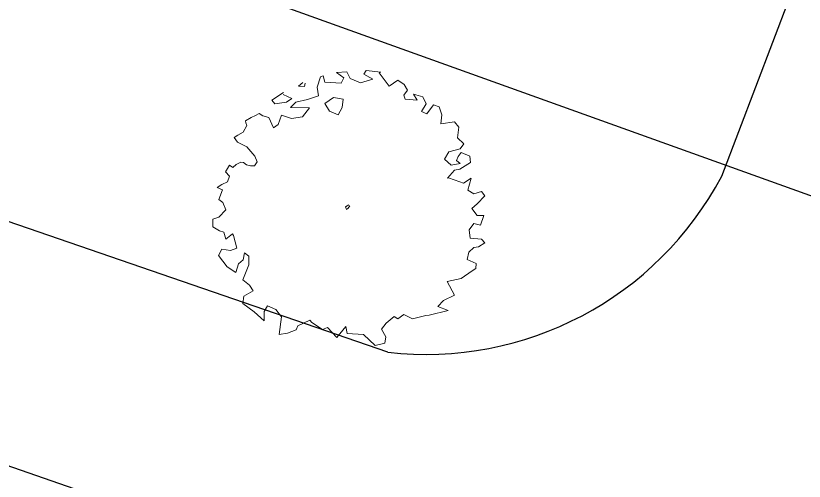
# Model space of a CAD drawing. Extents: x 2080 to 102394, y 2071 to 93424.
# Drawn here: x 77037 to 77651, y 79117 to 79479 of the extents above; entities that cross this region are included whole.
import ezdxf

# ---------------------------------------------------------------- set-up
doc = ezdxf.new("R2010")
doc.units = 0
doc.header["$LTSCALE"] = 20
doc.header["$MEASUREMENT"] = 0
doc.layers.add('Mango tree', color=96, linetype='Continuous', lineweight=5)
doc.layers.add('sappotta', color=114, linetype='Continuous', lineweight=5)
doc.layers.add('patta duplicate', color=230, linetype='Continuous', plot=False)
doc.layers.add('road', color=2, linetype='Continuous')

# ---------------------------------------------------------------- blocks, each defined once
blk = doc.blocks.new('NEEM')
at = {"layer": 'sappotta', "linetype": 'Continuous'}
for p, q in [((0.0031, 1.1323), (-0.083, 1.1274)), ((-0.083, 1.1274), (-0.0227, 1.0834)), ((0.0298, 1.0769), (0.0031, 1.1323)), ((0.1622, 1.1437), (0.1418, 1.1119)), ((0.1418, 1.1119), (0.2162, 1.072)), ((0.2828, 1.1298), (0.1622, 1.1437)), ((0.2671, 1.1233), (0.2828, 1.1298)), ((0.3509, 1.0158), (0.2671, 1.1233)), ((-0.3588, 1.0435), (-0.3956, 1.0158)), ((-0.3455, 1.0109), (-0.34, 1.0386)), ((-0.2131, 1.0923), (-0.2421, 1.0068)), ((-0.1911, 1.0989), (-0.2131, 1.0923)), ((-0.177, 1.0484), (-0.1911, 1.0989)), ((-0.0431, 1.0394), (-0.177, 1.0484)), ((-0.0227, 1.0834), (-0.0431, 1.0394)), ((0.1144, 1.0427), (0.0298, 1.0769)), ((0.2162, 1.072), (0.1144, 1.0427)), ((0.4207, 1.063), (0.3509, 1.0158)), ((0.4731, 1.0296), (0.4207, 1.063)), ((-0.3956, 1.0158), (-0.3455, 1.0109)), ((-0.2421, 1.0068), (-0.2303, 0.9351)), ((0.4716, 0.9417), (0.5006, 0.9816)), ((0.5006, 0.9816), (0.4731, 1.0296)), ((-0.517, 0.9628), (-0.6142, 0.9009)), ((-0.5209, 0.9449), (-0.5209, 0.9449)), ((-0.4489, 0.9131), (-0.5209, 0.9449)), ((-0.4935, 0.8838), (-0.4489, 0.9131)), ((-0.2303, 0.9351), (-0.3196, 0.9058)), ((-0.1081, 0.9221), (-0.177, 0.8716)), ((-0.0274, 0.9083), (-0.1081, 0.9221)), ((-0.0345, 0.839), (-0.0274, 0.9083)), ((0.4825, 0.9083), (0.4716, 0.9417)), ((0.5813, 0.9001), (0.4825, 0.9083)), ((0.5515, 0.9498), (0.5813, 0.9001)), ((0.6267, 0.9278), (0.5515, 0.9498)), ((0.6541, 0.87), (0.6267, 0.9278)), ((-0.6142, 0.9009), (-0.5891, 0.87)), ((-0.5891, 0.87), (-0.4935, 0.8838)), ((-0.4152, 0.8838), (-0.459, 0.839)), ((-0.3196, 0.9058), (-0.4152, 0.8838)), ((-0.177, 0.8716), (-0.1394, 0.8089)), ((0.6157, 0.8064), (0.6541, 0.87)), ((0.7152, 0.8602), (0.6604, 0.7877)), ((0.7622, 0.8439), (0.7152, 0.8602)), ((0.7826, 0.7787), (0.7622, 0.8439)), ((-0.7168, 0.7893), (-0.7489, 0.7739)), ((-0.6886, 0.7722), (-0.7168, 0.7893)), ((-0.459, 0.839), (-0.3032, 0.8374)), ((-0.3032, 0.8374), (-0.3611, 0.7616)), ((-0.1394, 0.8089), (-0.0674, 0.7796)), ((-0.0674, 0.7796), (-0.0345, 0.839)), ((0.6604, 0.7877), (0.6157, 0.8064)), ((0.7755, 0.7038), (0.7826, 0.7787)), ((-0.7826, 0.7567), (-0.8304, 0.7291)), ((-0.8304, 0.7291), (-0.8264, 0.7144)), ((-0.8264, 0.7144), (-0.8178, 0.6924)), ((-0.7489, 0.7739), (-0.7826, 0.7567)), ((-0.6384, 0.7576), (-0.6886, 0.7722)), ((-0.5985, 0.672), (-0.6384, 0.7576)), ((-0.5335, 0.7763), (-0.5617, 0.6989)), ((-0.452, 0.7502), (-0.5335, 0.7763)), ((-0.3611, 0.7616), (-0.452, 0.7502)), ((0.8883, 0.7225), (0.7755, 0.7038)), ((0.9236, 0.6785), (0.8883, 0.7225)), ((-0.8178, 0.6924), (-0.8499, 0.6378)), ((-0.5617, 0.6989), (-0.5985, 0.672)), ((0.9126, 0.5906), (0.9236, 0.6785)), ((-0.8922, 0.6126), (-0.9228, 0.5938)), ((-0.9228, 0.5938), (-0.8946, 0.5547)), ((-0.8499, 0.6378), (-0.8922, 0.6126)), ((0.9643, 0.5409), (0.9126, 0.5906)), ((-0.8946, 0.5547), (-0.868, 0.5401)), ((-0.868, 0.5401), (-0.8178, 0.5173)), ((0.9338, 0.5002), (0.9643, 0.5409)), ((-0.8178, 0.5173), (-0.752, 0.4399)), ((0.8037, 0.4146), (0.8398, 0.4749)), ((0.8398, 0.4749), (0.9338, 0.5002)), ((0.9424, 0.4708), (0.9165, 0.4374)), ((1.0137, 0.4391), (0.9424, 0.4708)), ((-0.8695, 0.3894), (-0.9079, 0.3723)), ((-0.846, 0.3861), (-0.8695, 0.3894)), ((-0.7348, 0.3943), (-0.7567, 0.3609)), ((-0.752, 0.4399), (-0.7348, 0.3943)), ((0.8601, 0.3666), (0.8037, 0.4146)), ((0.9165, 0.4374), (0.904, 0.404)), ((0.904, 0.404), (0.933, 0.378)), ((1.0176, 0.3886), (1.0137, 0.4391)), ((-0.9604, 0.3657), (-0.9941, 0.3095)), ((-0.9345, 0.3454), (-0.9604, 0.3657)), ((-0.9079, 0.3723), (-0.9345, 0.3454)), ((-0.821, 0.3674), (-0.846, 0.3861)), ((-0.7881, 0.3592), (-0.821, 0.3674)), ((-0.7567, 0.3609), (-0.7881, 0.3592)), ((0.8288, 0.259), (0.8875, 0.3258)), ((0.933, 0.378), (0.8601, 0.3666)), ((0.8875, 0.3258), (0.9298, 0.3315)), ((0.9298, 0.3315), (1.0176, 0.3886)), ((-0.9941, 0.3095), (-0.9612, 0.2745)), ((-0.9612, 0.2745), (-0.9776, 0.2289)), ((0.8382, 0.2623), (0.8288, 0.259)), ((0.9306, 0.2281), (0.8382, 0.2623)), ((-1.0231, 0.2077), (-1.0622, 0.1825)), ((-0.9776, 0.2289), (-1.0231, 0.2077)), ((0.962, 0.2175), (0.9306, 0.2281)), ((1.0254, 0.259), (0.962, 0.2175)), ((0.9964, 0.1597), (1.0254, 0.259)), ((-1.0622, 0.1825), (-1.0199, 0.1621)), ((-1.0199, 0.1621), (-1.0489, 0.0839)), ((1.0458, 0.1287), (0.9964, 0.1597)), ((1.1092, 0.1491), (1.0458, 0.1287)), ((1.1374, 0.114), (1.1092, 0.1491)), ((-1.0489, 0.0839), (-1.0168, 0.0595)), ((1.074, 0.0489), (1.1374, 0.114)), ((-1.0168, 0.0595), (-0.991, -0.0024)), ((0.0196, 0.0407), (-0.0094, 0.0244)), ((-0.0094, 0.0244), (0, 0)), ((0, 0), (0.0141, 0.0114)), ((0.0141, 0.0114), (0.0274, 0.031)), ((1.0286, 0.0106), (1.074, 0.0489)), ((1.074, -0.0472), (1.0286, 0.0106)), ((-1.0481, -0.0619), (-1.0975, -0.0774)), ((-0.991, -0.0024), (-1.0481, -0.0619)), ((1.1288, -0.0472), (1.074, -0.0472)), ((1.0998, -0.1287), (1.1288, -0.0472)), ((-1.0975, -0.0774), (-1.0983, -0.1401)), ((1.0074, -0.1662), (1.0458, -0.114)), ((1.0458, -0.114), (1.0998, -0.1287)), ((-1.0983, -0.1401), (-1.0442, -0.1727)), ((-1.0442, -0.1727), (-1.0066, -0.1849)), ((-1.0066, -0.1849), (-0.9917, -0.2436)), ((1.016, -0.2338), (1.0074, -0.1662)), ((-0.9917, -0.2436), (-0.9369, -0.1979)), ((-0.9369, -0.1979), (-0.9298, -0.2134)), ((-0.9298, -0.2134), (-0.9024, -0.3177)), ((1.11, -0.2427), (1.016, -0.2338)), ((1.1367, -0.2729), (1.11, -0.2427)), ((-0.9024, -0.3177), (-0.9526, -0.3364)), ((1.0043, -0.3495), (1.045, -0.3112)), ((1.045, -0.3112), (1.0834, -0.3063)), ((1.0834, -0.3063), (1.1367, -0.2729)), ((-1.0246, -0.325), (-1.0521, -0.378)), ((-1.0521, -0.378), (-0.9816, -0.4708)), ((-0.9526, -0.3364), (-1.0246, -0.325)), ((-0.8484, -0.4114), (-0.8374, -0.3552)), ((-0.8374, -0.3552), (-0.8029, -0.3828)), ((-0.8029, -0.3828), (-0.8029, -0.4521)), ((0.9917, -0.4105), (1.0043, -0.3495)), ((-0.9103, -0.5156), (-0.8883, -0.4456)), ((-0.8883, -0.4456), (-0.8484, -0.4114)), ((-0.8029, -0.4521), (-0.8531, -0.5759)), ((1.0662, -0.4431), (0.9917, -0.4105)), ((1.0615, -0.4839), (1.0662, -0.4431)), ((-0.9816, -0.4708), (-0.9103, -0.5156)), ((0.9432, -0.5653), (1.0317, -0.5026)), ((1.0317, -0.5026), (1.0615, -0.4839)), ((-0.8531, -0.5759), (-0.7967, -0.6191)), ((0.8264, -0.5914), (0.9432, -0.5653)), ((-0.7967, -0.6191), (-0.7661, -0.668)), ((0.8868, -0.7038), (0.8264, -0.5914)), ((-0.8445, -0.7103), (-0.8523, -0.7698)), ((-0.7661, -0.668), (-0.8445, -0.7103)), ((0.7975, -0.747), (0.8868, -0.7038)), ((-0.8523, -0.7698), (-0.7575, -0.8382)), ((0.7512, -0.7967), (0.7975, -0.747)), ((-0.7575, -0.8382), (-0.6753, -0.9123)), ((-0.676, -0.8358), (-0.6486, -0.791)), ((-0.6753, -0.9123), (-0.676, -0.8358)), ((-0.6486, -0.791), (-0.582, -0.8203)), ((-0.582, -0.8203), (-0.5343, -0.8806)), ((0.68, -0.8667), (0.8343, -0.8276)), ((0.8343, -0.8276), (0.7512, -0.7967)), ((-0.5343, -0.8806), (-0.5538, -1.0247)), ((0.3267, -0.9319), (0.3909, -0.8789)), ((0.3909, -0.8789), (0.423, -0.8968)), ((0.423, -0.8968), (0.47, -0.8602)), ((0.47, -0.8602), (0.5429, -0.896)), ((0.5429, -0.896), (0.6518, -0.8708)), ((0.6518, -0.8708), (0.68, -0.8667)), ((-0.4128, -0.9881), (-0.4011, -0.9547)), ((-0.4011, -0.9547), (-0.3016, -0.9074)), ((-0.3016, -0.9074), (-0.2859, -0.9262)), ((-0.2859, -0.9262), (-0.1966, -0.9856)), ((-0.1966, -0.9856), (-0.1575, -0.9685)), ((-0.1575, -0.9685), (-0.0783, -1.0492)), ((-0.0783, -1.0492), (-0.0063, -0.9604)), ((-0.0063, -0.9604), (0.0063, -1.0174)), ((0.2867, -0.9824), (0.3267, -0.9319)), ((-0.5538, -1.0247), (-0.4857, -1.015)), ((-0.4857, -1.015), (-0.4128, -0.9881)), ((0.0063, -1.0174), (0.1394, -1.0255)), ((0.1394, -1.0255), (0.2358, -1.1152)), ((0.3235, -1.0459), (0.2867, -0.9824)), ((0.2358, -1.1152), (0.3141, -1.0964)), ((0.3141, -1.0964), (0.3235, -1.0459))]:
    blk.add_line(p, q, dxfattribs=at)

msp = doc.modelspace()

# ---------------------------------------------------------------- linework, layer by layer
at = {"layer": 'patta duplicate', "ltscale": 0.5}
msp.add_lwpolyline([(88450.657, 84067.151), (84127.797, 82684.315), (83540.963, 80377.169), (84337.551, 80292.694), (84338.201, 79890.512), (77189.571, 82827.244), (75365.053, 80162.878), (84737.949, 76793.335), (86791.228, 77204.942), (89065.024, 78174.595), (89006.283, 79510.343), (88948.024, 81170.116), (88450.657, 84067.151)], dxfattribs=at)
at = {"layer": 'road', "linetype": 'Continuous', "ltscale": 0.5}
for p, q in [((77587.156, 79354.358), (77986.151, 80400.338, 0)), ((77327.232, 79217.232), (75932.338, 79696.882)), ((77249.514, 79053.612), (75886.624, 79522.256))]:
    msp.add_line(p, q, dxfattribs=at)
msp.add_arc((77356.881, 79475.939), 260.4, 263.462121, 332.16667, dxfattribs=at)

# ---------------------------------------------------------------- block references
at = {"layer": 'Mango tree', "linetype": 'Continuous', "xscale": 94.78528299489699, "yscale": 94.78528299499885, "zscale": 94.78528299435241}
msp.add_blockref('NEEM', (77294.989, 79328.235), dxfattribs=at)

doc.saveas('drawing.dxf')
